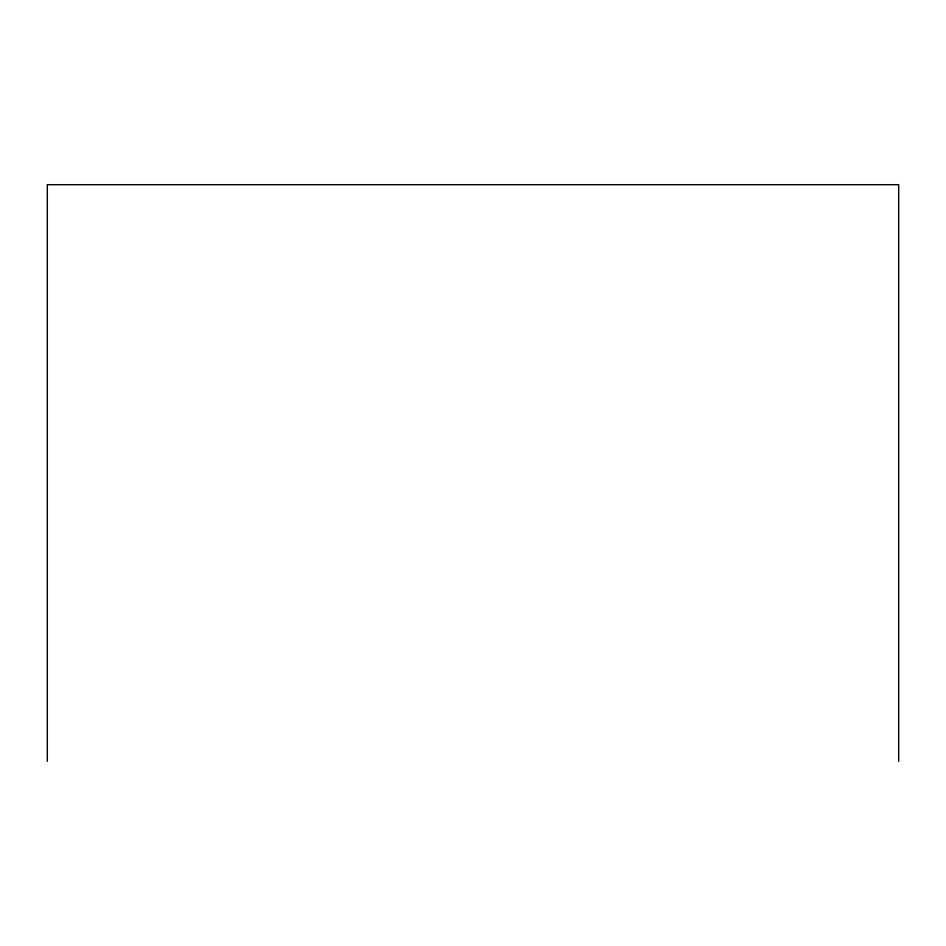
<?xml version="1.0" encoding="UTF-8"?>
<svg xmlns="http://www.w3.org/2000/svg" width="946" height="946" viewBox="0 0 946 946"><rect width="100%" height="100%" fill="white"/><g stroke="black" fill="none" stroke-linecap="round" stroke-linejoin="round"><path stroke-width="1.42" d="M898.7 761.305L898.7 184.695L47.3 184.695L47.3 761.305"/></g></svg>
